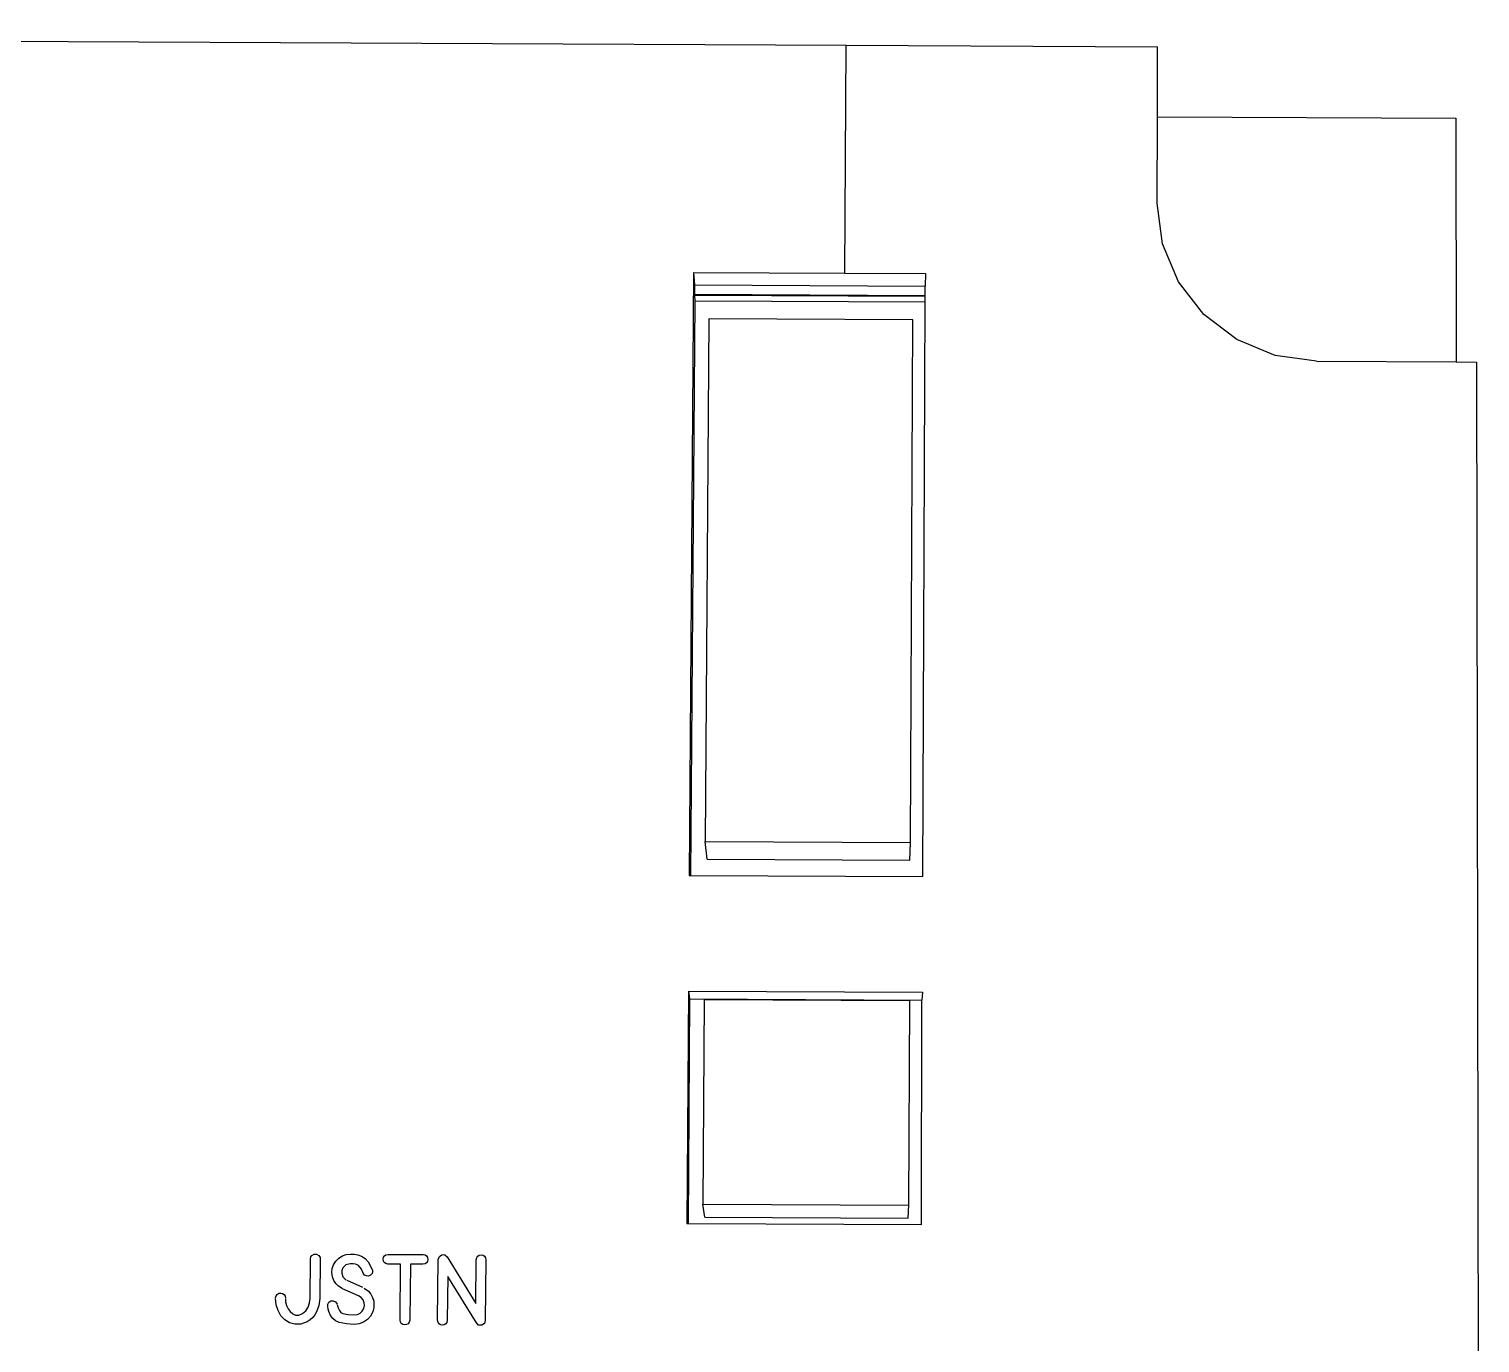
# Model space of a CAD drawing. Extents: x -153 to 26, y -61 to 55.
# Drawn here: x -34.2 to 25.5, y 0.6 to 54.7 of the extents above; entities that cross this region are included whole.
import ezdxf

# ---------------------------------------------------------------- set-up
doc = ezdxf.new("R2010")
doc.units = 0
doc.header["$MEASUREMENT"] = 0
doc.layers.get('0').update_dxf_attribs({"linetype": 'CONTINUOUS'})

msp = doc.modelspace()

# ---------------------------------------------------------------- linework, layer by layer
for p, q in [((-135.432, 54.682), (-0.558, 54.014)), ((-0.608, 44.631), (-0.558, 54.014)), ((-0.558, 54.014), (12.267, 53.951)), ((12.262, 51.068), (12.267, 53.951)), ((12.255, 47.503), (12.262, 51.068)), ((12.262, 51.068), (24.548, 51.007)), ((24.548, 51.007), (24.562, 40.973)), ((12.474, 45.838), (12.255, 47.503)), ((13.126, 44.276), (12.474, 45.838)), ((-6.84, 44.661), (-7.012, 19.825)), ((-6.84, 44.661), (-0.608, 44.631)), ((-6.84, 44.661), (-6.795, 44.143)), ((-0.608, 44.631), (2.715, 44.614)), ((2.715, 44.614), (2.697, 44.096)), ((14.167, 42.931), (13.126, 44.276)), ((-6.795, 44.143), (-6.798, 43.758)), ((-6.798, 43.758), (2.695, 43.711)), ((-6.798, 43.758), (-6.798, 43.724)), ((-6.798, 43.724), (2.695, 43.677)), ((-6.798, 43.724), (-6.79, 43.493)), ((-6.795, 44.143), (2.697, 44.096)), ((2.694, 43.446), (2.695, 43.677)), ((2.695, 43.711), (2.697, 44.096)), ((2.695, 43.677), (2.695, 43.711)), ((-6.79, 43.493), (-6.964, 19.825)), ((-6.79, 43.493), (2.694, 43.446)), ((2.606, 19.777), (2.694, 43.446)), ((-6.211, 42.75), (-6.357, 21.226)), ((2.198, 42.709), (-6.211, 42.75)), ((2.1, 21.184), (2.198, 42.709)), ((15.526, 41.894), (14.167, 42.931)), ((17.11, 41.238), (15.526, 41.894)), ((18.812, 41.007), (17.11, 41.238)), ((18.812, 41.007), (24.562, 40.973)), ((24.562, 40.973), (25.394, 40.968)), ((25.394, 40.968), (25.542, -46.989)), ((-6.357, 21.226), (2.1, 21.184)), ((-6.273, 20.494), (-6.357, 21.226)), ((2.073, 20.452), (2.1, 21.184)), ((-6.273, 20.494), (2.073, 20.452)), ((-7.012, 19.825), (-6.964, 19.825)), ((-6.964, 19.825), (2.606, 19.777)), ((-7.045, 15.064), (-7.112, 5.491)), ((-7.045, 15.064), (2.585, 15.016)), ((-7.045, 15.064), (-6.999, 14.738)), ((2.585, 15.016), (2.568, 14.69)), ((-6.999, 14.738), (-7.063, 5.491)), ((-6.999, 14.738), (2.568, 14.69)), ((-6.401, 14.704), (-6.458, 6.284)), ((2.071, 14.662), (-6.401, 14.704)), ((2.033, 6.241), (2.071, 14.662)), ((2.543, 5.443), (2.568, 14.69)), ((-6.458, 6.284), (2.033, 6.241)), ((-6.373, 5.747), (-6.458, 6.284)), ((2.006, 5.705), (2.033, 6.241)), ((-7.112, 5.491), (-7.063, 5.491)), ((-7.063, 5.491), (2.543, 5.443)), ((-6.373, 5.747), (2.006, 5.705)), ((-22.547, 4.177), (-22.459, 4.229)), ((-22.459, 4.229), (-22.355, 4.226)), ((-22.355, 4.226), (-22.264, 4.177)), ((-21.295, 4.157), (-21.136, 4.21)), ((-21.136, 4.21), (-20.959, 4.227)), ((-20.959, 4.227), (-20.802, 4.222)), ((-20.802, 4.222), (-20.655, 4.194)), ((-20.655, 4.194), (-20.511, 4.147)), ((-19.565, 4.162), (-19.503, 4.201)), ((-19.503, 4.201), (-19.416, 4.219)), ((-19.416, 4.219), (-17.972, 4.212)), ((-17.972, 4.212), (-17.886, 4.193)), ((-17.886, 4.193), (-17.825, 4.154)), ((-17.302, 4.127), (-17.199, 4.198)), ((-17.199, 4.198), (-17.136, 4.21)), ((-17.136, 4.21), (-17.079, 4.199)), ((-17.079, 4.199), (-16.983, 4.11)), ((-15.721, 4.148), (-15.66, 4.185)), ((-15.66, 4.185), (-15.579, 4.197)), ((-15.579, 4.197), (-15.5, 4.183)), ((-15.5, 4.183), (-15.441, 4.145)), ((-22.626, 2.396), (-22.607, 4.037)), ((-22.607, 4.037), (-22.592, 4.114)), ((-22.592, 4.114), (-22.547, 4.177)), ((-22.264, 4.177), (-22.215, 4.086)), ((-22.209, 4.035), (-22.227, 2.394)), ((-22.215, 4.086), (-22.209, 4.035)), ((-21.727, 3.469), (-21.712, 3.636)), ((-21.712, 3.636), (-21.657, 3.794)), ((-21.657, 3.794), (-21.562, 3.942)), ((-21.562, 3.942), (-21.437, 4.068)), ((-21.437, 4.068), (-21.295, 4.157)), ((-21.271, 3.668), (-21.319, 3.559)), ((-21.146, 3.789), (-21.271, 3.668)), ((-20.977, 3.831), (-21.146, 3.789)), ((-20.846, 3.826), (-20.977, 3.831)), ((-20.754, 3.81), (-20.846, 3.826)), ((-20.69, 3.786), (-20.754, 3.81)), ((-20.629, 3.753), (-20.69, 3.786)), ((-20.513, 3.61), (-20.629, 3.753)), ((-20.436, 3.442), (-20.513, 3.61)), ((-20.511, 4.147), (-20.354, 4.047)), ((-20.354, 4.047), (-20.239, 3.917)), ((-20.239, 3.917), (-20.07, 3.6)), ((-20.07, 3.6), (-20.058, 3.563)), ((-19.617, 4.02), (-19.603, 4.101)), ((-19.606, 3.939), (-19.617, 4.02)), ((-19.569, 3.879), (-19.606, 3.939)), ((-19.603, 4.101), (-19.565, 4.162)), ((-19.507, 3.839), (-19.569, 3.879)), ((-19.42, 3.82), (-19.507, 3.839)), ((-18.898, 3.818), (-19.42, 3.82)), ((-18.921, 1.515), (-18.898, 3.818)), ((-18.497, 3.816), (-18.52, 1.513)), ((-17.976, 3.813), (-18.497, 3.816)), ((-17.889, 3.83), (-17.976, 3.813)), ((-17.827, 3.869), (-17.889, 3.83)), ((-17.79, 3.929), (-17.827, 3.869)), ((-17.825, 4.154), (-17.789, 4.093)), ((-17.777, 4.011), (-17.79, 3.929)), ((-17.789, 4.093), (-17.777, 4.011)), ((-17.376, 1.505), (-17.352, 4.005)), ((-17.352, 4.005), (-17.302, 4.127)), ((-16.983, 4.11), (-15.805, 2.194)), ((-15.805, 2.194), (-15.788, 3.998)), ((-15.788, 3.998), (-15.764, 4.086)), ((-15.764, 4.086), (-15.721, 4.148)), ((-15.441, 4.145), (-15.404, 4.082)), ((-15.387, 3.996), (-15.41, 1.495)), ((-15.404, 4.082), (-15.387, 3.996)), ((-21.702, 3.292), (-21.727, 3.469)), ((-21.649, 3.145), (-21.702, 3.292)), ((-21.565, 3.015), (-21.649, 3.145)), ((-21.451, 2.902), (-21.565, 3.015)), ((-21.319, 3.559), (-21.324, 3.438)), ((-21.324, 3.438), (-21.279, 3.298)), ((-21.279, 3.298), (-21.179, 3.194)), ((-21.179, 3.194), (-21.135, 3.168)), ((-21.118, 3.161), (-20.464, 2.869)), ((-20.38, 3.367), (-20.436, 3.442)), ((-20.302, 3.328), (-20.38, 3.367)), ((-20.218, 3.325), (-20.302, 3.328)), ((-20.14, 3.358), (-20.218, 3.325)), ((-20.109, 3.384), (-20.14, 3.358)), ((-20.073, 3.437), (-20.109, 3.384)), ((-20.054, 3.497), (-20.073, 3.437)), ((-20.058, 3.563), (-20.054, 3.497)), ((-16.957, 3.306), (-16.975, 1.503)), ((-15.779, 1.392), (-16.957, 3.306)), ((-24.042, 2.428), (-24.025, 2.506)), ((-24.019, 2.146), (-24.042, 2.404)), ((-24.025, 2.506), (-23.977, 2.571)), ((-23.977, 2.571), (-23.908, 2.614)), ((-23.908, 2.614), (-23.827, 2.625)), ((-23.827, 2.625), (-23.755, 2.607)), ((-23.755, 2.607), (-23.695, 2.561)), ((-23.695, 2.561), (-23.655, 2.498)), ((-23.655, 2.498), (-23.642, 2.426)), ((-23.642, 2.402), (-23.63, 2.262)), ((-22.645, 2.223), (-22.626, 2.396)), ((-22.227, 2.394), (-22.271, 2.113)), ((-21.306, 2.808), (-21.451, 2.902)), ((-20.628, 2.505), (-21.284, 2.796)), ((-20.521, 2.438), (-20.628, 2.505)), ((-20.445, 2.344), (-20.521, 2.438)), ((-20.393, 2.833), (-20.221, 2.704)), ((-20.221, 2.704), (-20.122, 2.585)), ((-20.122, 2.585), (-20.049, 2.448)), ((-20.049, 2.448), (-20.004, 2.294)), ((-23.945, 1.904), (-24.019, 2.146)), ((-23.825, 1.692), (-23.945, 1.904)), ((-23.63, 2.262), (-23.592, 2.116)), ((-23.592, 2.116), (-23.529, 1.977)), ((-23.529, 1.977), (-23.445, 1.86)), ((-23.445, 1.86), (-23.341, 1.772)), ((-22.93, 1.78), (-22.795, 1.894)), ((-22.795, 1.894), (-22.701, 2.048)), ((-22.701, 2.048), (-22.645, 2.223)), ((-22.36, 1.845), (-22.426, 1.722)), ((-22.271, 2.113), (-22.36, 1.845)), ((-21.9, 2.067), (-21.897, 2.163)), ((-21.881, 1.968), (-21.9, 2.067)), ((-21.897, 2.163), (-21.848, 2.247)), ((-21.857, 1.871), (-21.881, 1.968)), ((-21.784, 1.705), (-21.857, 1.871)), ((-21.848, 2.247), (-21.766, 2.3)), ((-21.766, 2.3), (-21.668, 2.305)), ((-21.668, 2.305), (-21.573, 2.259)), ((-21.573, 2.259), (-21.513, 2.166)), ((-21.509, 2.153), (-21.47, 2.014)), ((-21.47, 2.014), (-21.418, 1.907)), ((-21.418, 1.907), (-21.353, 1.83)), ((-21.353, 1.83), (-21.275, 1.785)), ((-20.673, 1.744), (-20.566, 1.793)), ((-20.566, 1.793), (-20.48, 1.874)), ((-20.48, 1.874), (-20.416, 1.987)), ((-20.399, 2.229), (-20.445, 2.344)), ((-20.416, 1.987), (-20.388, 2.106)), ((-20.388, 2.106), (-20.399, 2.229)), ((-20.043, 1.847), (-20.135, 1.676)), ((-19.995, 2.032), (-20.043, 1.847)), ((-20.004, 2.294), (-19.995, 2.032)), ((-23.668, 1.523), (-23.825, 1.692)), ((-23.476, 1.403), (-23.668, 1.523)), ((-23.255, 1.341), (-23.476, 1.403)), ((-23.341, 1.772), (-23.219, 1.719)), ((-23.01, 1.35), (-23.255, 1.341)), ((-23.219, 1.719), (-23.081, 1.717)), ((-23.081, 1.717), (-22.93, 1.78)), ((-22.749, 1.444), (-23.01, 1.35)), ((-22.62, 1.521), (-22.749, 1.444)), ((-22.512, 1.614), (-22.62, 1.521)), ((-22.426, 1.722), (-22.512, 1.614)), ((-21.689, 1.574), (-21.784, 1.705)), ((-21.572, 1.478), (-21.689, 1.574)), ((-21.433, 1.418), (-21.572, 1.478)), ((-21.126, 1.353), (-21.433, 1.418)), ((-21.275, 1.785), (-21.072, 1.741)), ((-20.803, 1.33), (-21.126, 1.353)), ((-21.072, 1.741), (-20.802, 1.729)), ((-20.609, 1.353), (-20.803, 1.33)), ((-20.802, 1.729), (-20.673, 1.744)), ((-20.422, 1.425), (-20.609, 1.353)), ((-20.264, 1.532), (-20.422, 1.425)), ((-20.135, 1.676), (-20.264, 1.532)), ((-18.905, 1.429), (-18.921, 1.515)), ((-18.868, 1.367), (-18.905, 1.429)), ((-18.81, 1.33), (-18.868, 1.367)), ((-18.732, 1.316), (-18.81, 1.33)), ((-18.652, 1.327), (-18.732, 1.316)), ((-18.59, 1.363), (-18.652, 1.327)), ((-18.546, 1.425), (-18.59, 1.363)), ((-18.52, 1.513), (-18.546, 1.425)), ((-17.353, 1.418), (-17.376, 1.505)), ((-17.313, 1.355), (-17.353, 1.418)), ((-17.254, 1.318), (-17.313, 1.355)), ((-17.178, 1.305), (-17.254, 1.318)), ((-17.102, 1.317), (-17.178, 1.305)), ((-17.042, 1.354), (-17.102, 1.317)), ((-17, 1.416), (-17.042, 1.354)), ((-16.975, 1.503), (-17, 1.416)), ((-15.684, 1.308), (-15.779, 1.392)), ((-15.556, 1.306), (-15.684, 1.308)), ((-15.447, 1.373), (-15.556, 1.306)), ((-15.41, 1.495), (-15.447, 1.373))]:
    msp.add_line(p, q)

doc.saveas('drawing.dxf')
